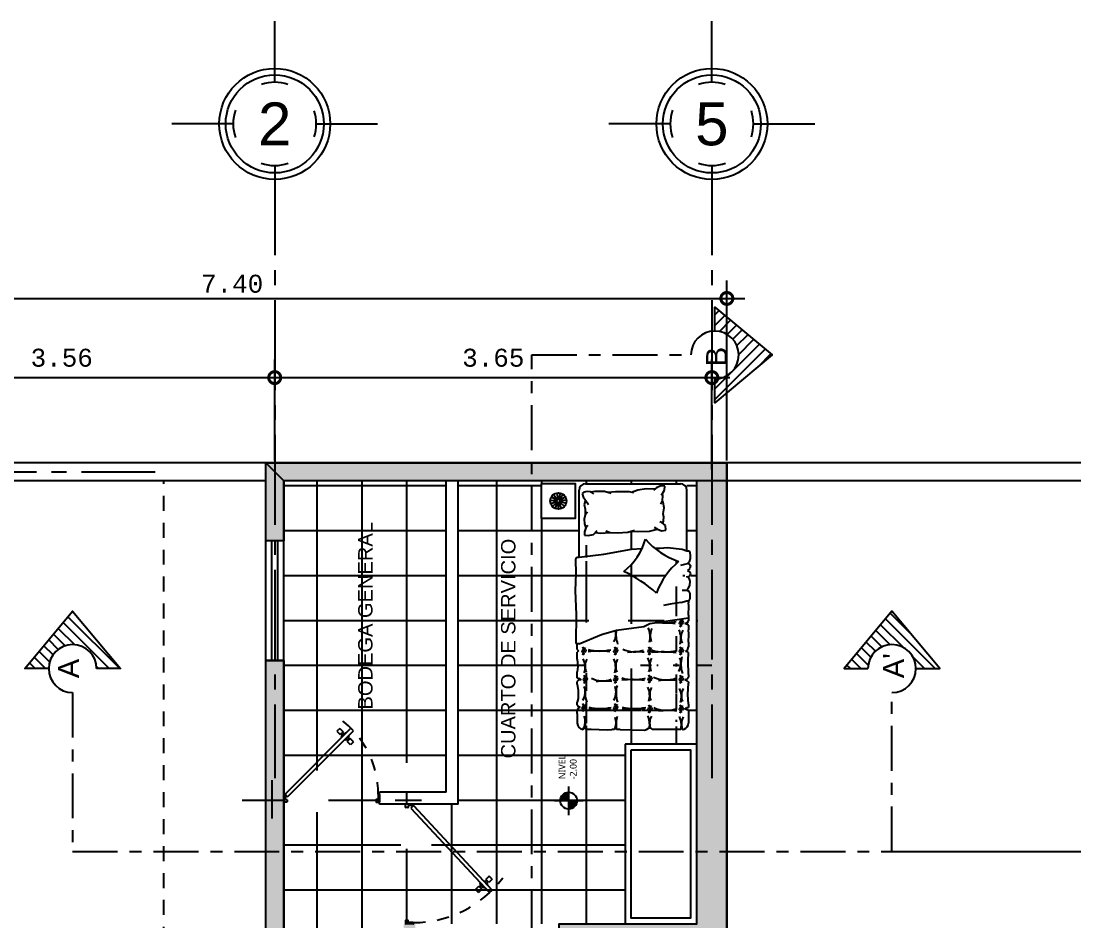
# Model space of a CAD drawing. Header units: inches. Extents: x -9 to 337, y -247 to 209.
# Drawn here: x 287.4 to 296.19, y 69.45 to 76.97 of the extents above; entities that cross this region are included whole.
import ezdxf
from ezdxf.enums import TextEntityAlignment as Align

# ---------------------------------------------------------------- set-up
doc = ezdxf.new("R2010")
doc.units = ezdxf.units.IN
doc.header["$MEASUREMENT"] = 0
doc.header["$PDMODE"] = 34
for name, pattern in [('CENTER2', [1.125, 0.75, -0.125, 0.125, -0.125]), ('HIDDEN', [0.375, 0.25, -0.125]), ('RAYITAS', [0.375, 0.25, -0.125])]:
    doc.linetypes.add(name, pattern=pattern)
for name, color, linetype in [('artefactos', 9, 'Continuous'), ('aux2', 194, 'Continuous'), ('hatch', 167, 'Continuous')]:
    doc.layers.add(name, color=color, linetype=linetype)
doc.styles.add('MONOTXT4', font='monotxt4.shx')
doc.styles.get("Standard").update_dxf_attribs({"font": 'arial.ttf'})
doc.dimstyles.new('E100', dxfattribs={"dimtxt": 0.15, "dimasz": 0.2, "dimexe": 0.15, "dimexo": 0.02, "dimgap": 0.09, "dimtad": 1, "dimzin": 0, "dimdsep": 46, "dimtxsty": 'MONOTXT4', "dimblk": 'DOTSMALL', "dimcen": 0.01, "dimdle": 0.15, "dimclrd": 1, "dimclre": 1, "dimclrt": 2, "dimadec": 0, "dimazin": 0, "dimtfac": 1, "dimtofl": 0, "dimtmove": 1, "dimatfit": 1, "dimldrblk": 'OPEN90', "dimfxl": 1, "dimtolj": 1, "dimtzin": 0, "dimarcsym": 0})
pattern_1 = [(135, (345.74564, 63.712536), (-0.044194174, -0.044194174), [])]

# ---------------------------------------------------------------- blocks, each defined once
blk = doc.blocks.new('velador')
at = {"layer": 'artefactos', "color": 1}
blk.add_lwpolyline([(-0.4, 0.4), (-0.4, 0), (0, 0), (0, 0.4), (-0.4, 0.4)], dxfattribs=at)
for radius in [0.0937, 0.0304]:
    blk.add_circle((-0.2, 0.2), radius, dxfattribs=at)
at = {"layer": 'aux2', "color": 1}
for p, q in [((-0.281, 0.247), (-0.226, 0.215)), ((-0.255, 0.276), (-0.218, 0.225)), ((-0.219, 0.292), (-0.206, 0.23)), ((-0.181, 0.292), (-0.194, 0.23)), ((-0.145, 0.276), (-0.182, 0.225)), ((-0.119, 0.247), (-0.174, 0.215)), ((-0.293, 0.21), (-0.23, 0.203)), ((-0.289, 0.171), (-0.229, 0.191)), ((-0.27, 0.137), (-0.223, 0.18)), ((-0.238, 0.114), (-0.212, 0.172)), ((-0.2, 0.106), (-0.2, 0.17)), ((-0.162, 0.114), (-0.188, 0.172)), ((-0.13, 0.137), (-0.177, 0.18)), ((-0.111, 0.171), (-0.171, 0.191)), ((-0.107, 0.21), (-0.17, 0.203))]:
    blk.add_line(p, q, dxfattribs=at)
blk.add_circle((-0.2, 0.2), 0.0202, dxfattribs=at)
blk = doc.blocks.new('cama1p')
at = {"layer": 'artefactos', "color": 1}
for p, q in [((708.1637, 610.2295), (709.0437, 610.2295)), ((708.1037, 609.5475), (708.1037, 610.1695)), ((708.1474, 610.1518), (708.1329, 610.1378)), ((708.1329, 610.1378), (708.1412, 610.1099)), ((708.1776, 610.158), (708.1474, 610.1518)), ((708.2107, 610.1535), (708.1776, 610.158)), ((708.2107, 610.1535), (708.2495, 610.1624)), ((708.2107, 610.1535), (708.2379, 610.1376)), ((708.2495, 610.1624), (708.3392, 610.1613)), ((708.3392, 610.1613), (708.4017, 610.141)), ((708.3702, 610.1512), (708.4423, 610.1566)), ((708.4423, 610.1566), (708.5691, 610.1577)), ((708.5691, 610.1577), (708.6091, 610.1471)), ((708.5891, 610.1524), (708.649, 610.1735)), ((708.649, 610.1735), (708.7249, 610.1847)), ((708.7249, 610.1847), (708.8084, 610.1827)), ((708.8248, 610.1951), (708.7935, 610.1714)), ((708.8654, 610.2107), (708.8248, 610.1951)), ((708.864, 610.1254), (708.8785, 610.1394)), ((708.8985, 610.2061), (708.8654, 610.2107)), ((708.8785, 610.1394), (708.8964, 610.1689)), ((708.8819, 610.1199), (708.8785, 610.1394)), ((708.8964, 610.1689), (708.8985, 610.2061)), ((709.1037, 609.6085), (709.1037, 610.1695)), ((708.1412, 610.1099), (708.1628, 610.0785)), ((708.1628, 610.0785), (708.1522, 610.0363)), ((708.1522, 610.0363), (708.1614, 609.9932)), ((708.1628, 610.0785), (708.1914, 610.0387)), ((708.8605, 610.04), (708.8761, 610.0715)), ((708.8761, 610.0715), (708.8819, 610.1199)), ((708.8837, 610.0545), (708.8761, 610.0715)), ((708.8931, 610.007), (708.8837, 610.0545)), ((708.1602, 609.9406), (708.1517, 609.9008)), ((708.1614, 609.9932), (708.1602, 609.9406)), ((708.1805, 609.9659), (708.1602, 609.9406)), ((708.8828, 609.9491), (708.8931, 610.007)), ((708.8897, 609.9194), (708.8828, 609.9491)), ((708.8834, 609.9466), (708.8834, 609.9523)), ((708.1517, 609.9008), (708.1543, 609.8573)), ((708.1543, 609.8573), (708.1653, 609.8208)), ((708.1859, 609.8417), (708.1653, 609.8208)), ((708.8708, 609.8702), (708.8528, 609.8778)), ((708.9053, 609.8417), (708.8708, 609.8702)), ((708.8829, 609.8601), (708.8897, 609.9194)), ((708.8834, 609.8598), (708.8834, 609.8643)), ((708.908, 609.7981), (708.9053, 609.8417)), ((708.1545, 609.783), (708.1541, 609.7524)), ((708.1541, 609.7524), (708.1893, 609.7501)), ((708.1653, 609.8208), (708.1545, 609.783)), ((708.1893, 609.7501), (708.2368, 609.7596)), ((708.2368, 609.7596), (708.2718, 609.7945)), ((708.2542, 609.777), (708.3018, 609.7701)), ((708.3018, 609.7701), (708.3909, 609.7777)), ((708.3507, 609.7927), (708.3909, 609.7777)), ((708.3909, 609.7777), (708.4612, 609.7732)), ((708.4612, 609.7732), (708.5569, 609.7812)), ((708.5569, 609.7812), (708.617, 609.8001)), ((708.5882, 609.7911), (708.6463, 609.7866)), ((708.6463, 609.7866), (708.7555, 609.7889)), ((708.7555, 609.7889), (708.8308, 609.8087)), ((708.8013, 609.8266), (708.8308, 609.8087)), ((708.8308, 609.8087), (708.869, 609.7914)), ((708.869, 609.7914), (708.908, 609.7981)), ((708.8555, 609.6323), (708.924, 609.6379)), ((708.924, 609.6379), (709.0609, 609.6232)), ((708.075, 609.5397), (708.0718, 609.525)), ((708.0868, 609.5475), (708.075, 609.5397)), ((708.0868, 609.5475), (708.1038, 609.5475)), ((708.1037, 609.5475), (708.3344, 609.5757)), ((708.3344, 609.5757), (708.5885, 609.6228)), ((708.5885, 609.6228), (708.6868, 609.6276)), ((708.8052, 609.631), (708.8555, 609.6323)), ((709.0609, 609.6232), (709.1037, 609.6085)), ((709.1037, 609.6085), (709.117, 609.6085)), ((709.117, 609.6085), (709.1239, 609.6062)), ((709.1239, 609.6062), (709.1317, 609.5984)), ((709.1354, 609.5348), (709.1258, 609.5052)), ((709.1317, 609.5984), (709.1339, 609.5594)), ((709.1339, 609.5594), (709.1354, 609.5348)), ((708.0718, 609.525), (708.0734, 609.3975)), ((709.1051, 609.4873), (709.0438, 609.4713)), ((709.1258, 609.5052), (709.1051, 609.4873)), ((709.1314, 609.4421), (709.1095, 609.4246)), ((709.1128, 609.494), (709.1256, 609.4873)), ((709.1256, 609.4873), (709.1358, 609.4727)), ((709.1358, 609.4727), (709.1314, 609.4421)), ((708.0734, 609.3975), (708.0685, 609.2389)), ((709.1241, 609.3691), (709.0978, 609.3633)), ((709.109, 609.3658), (709.1218, 609.3547)), ((709.1095, 609.4246), (709.1271, 609.4144)), ((709.1218, 609.3547), (709.13, 609.3249)), ((709.1358, 609.3939), (709.1241, 609.3691)), ((709.1271, 609.4144), (709.1358, 609.3939)), ((709.1118, 609.2588), (709.1036, 609.239)), ((709.1267, 609.2869), (709.1118, 609.2588)), ((709.13, 609.3249), (709.1267, 609.2869)), ((708.0685, 609.2389), (708.0767, 609.0133)), ((709.0462, 609.1295), (709.1037, 609.1445)), ((709.1036, 609.239), (709.0606, 609.2407)), ((709.1251, 609.2308), (709.1036, 609.239)), ((709.1037, 609.1445), (709.117, 609.1445)), ((709.117, 609.1445), (709.1245, 609.1459)), ((709.117, 609.1445), (709.117, 609.1259)), ((709.117, 609.1445), (709.117, 609.1259)), ((709.1245, 609.1459), (709.1292, 609.1522)), ((709.1331, 609.2108), (709.1251, 609.2308)), ((709.1292, 609.1522), (709.1336, 609.1653)), ((709.1336, 609.1653), (709.1331, 609.2108)), ((708.9487, 609.113), (708.8875, 609.0998)), ((709.0462, 609.1295), (708.9487, 609.113)), ((709.1218, 609.0979), (709.117, 609.1259)), ((709.117, 609.0102), (709.1218, 609.0979)), ((708.0767, 609.0133), (708.0734, 608.7615)), ((708.7596, 608.9323), (709.117, 608.9871)), ((709.1078, 608.9436), (709.117, 608.9593)), ((709.117, 609.0102), (709.117, 608.9593)), ((708.3127, 608.8301), (708.4501, 608.8724)), ((708.4501, 608.8724), (708.7039, 608.9041)), ((708.7039, 608.9041), (708.7596, 608.9323)), ((709.0832, 608.9331), (709.1078, 608.9436)), ((709.099, 608.9278), (709.0832, 608.9331)), ((709.117, 608.919), (709.099, 608.9278)), ((709.117, 608.919), (709.117, 608.8734)), ((709.12, 608.8331), (709.117, 608.8734)), ((708.0734, 608.7615), (708.0767, 608.7452)), ((708.1037, 608.7433), (708.3127, 608.8301)), ((709.117, 608.7594), (709.12, 608.8331)), ((709.117, 608.7594), (709.117, 608.7153)), ((708.0767, 608.7452), (708.0868, 608.7452)), ((708.0868, 608.6926), (708.0868, 608.7452)), ((708.1037, 608.7433), (708.0868, 608.7433)), ((708.0868, 608.6926), (708.0995, 608.6796)), ((708.0995, 608.6796), (708.0868, 608.668)), ((708.0868, 608.6014), (708.0868, 608.668)), ((709.0918, 608.6724), (709.1076, 608.6847)), ((709.1076, 608.6689), (709.0918, 608.6724)), ((709.1076, 608.6847), (709.117, 608.7153)), ((709.1199, 608.6636), (709.1076, 608.6689)), ((709.1164, 608.5882), (709.1199, 608.6636)), ((708.0868, 608.6014), (708.0925, 608.5341)), ((709.117, 608.4593), (709.1164, 608.5882)), ((708.0925, 608.5341), (708.0868, 608.4857)), ((708.0868, 608.4296), (708.0868, 608.4857)), ((708.0868, 608.4296), (708.103, 608.4236)), ((708.0995, 608.4078), (708.0868, 608.3963)), ((708.0868, 608.37), (708.0868, 608.3963)), ((708.0868, 608.37), (708.0943, 608.3131)), ((708.1223, 608.4113), (708.0995, 608.4078)), ((708.103, 608.4236), (708.1223, 608.4113)), ((709.083, 608.4129), (709.1041, 608.4181)), ((709.0988, 608.4041), (709.083, 608.4129)), ((709.117, 608.3927), (709.0988, 608.4041)), ((709.1041, 608.4181), (709.117, 608.4357)), ((709.1129, 608.2743), (709.117, 608.3804)), ((709.117, 608.4593), (709.117, 608.4357)), ((709.117, 608.3927), (709.117, 608.3804)), ((708.0943, 608.3131), (708.0943, 608.2377)), ((709.117, 608.184), (709.1129, 608.2743)), ((708.0943, 608.2377), (708.0868, 608.2034)), ((708.0868, 608.1788), (708.0868, 608.2034)), ((708.0868, 608.1788), (708.096, 608.1658)), ((709.117, 608.184), (709.117, 608.1542)), ((708.0868, 608.0982), (708.0855, 608.0501)), ((708.0925, 608.1448), (708.0868, 608.1262)), ((708.0868, 608.0982), (708.0868, 608.1262)), ((708.1136, 608.1536), (708.0925, 608.1448)), ((708.096, 608.1658), (708.1136, 608.1536)), ((709.0848, 608.1393), (709.1006, 608.1534)), ((709.0971, 608.1341), (709.0848, 608.1393)), ((709.117, 608.1262), (709.0971, 608.1341)), ((709.1006, 608.1534), (709.117, 608.1542)), ((709.117, 608.1262), (709.117, 608.0095)), ((708.0855, 608.0501), (708.0868, 608.0095)), ((708.1408, 607.9514), (708.1531, 607.9613)), ((708.1531, 607.9613), (708.1567, 607.9712)), ((708.1567, 607.9712), (708.1609, 607.9598)), ((708.1609, 607.9598), (708.1702, 607.9495)), ((708.2116, 607.9495), (708.1702, 607.9495)), ((708.2116, 607.9495), (708.217, 607.9533)), ((708.217, 607.9533), (708.3645, 607.9463)), ((708.3645, 607.9463), (708.4079, 607.9495)), ((708.4333, 607.9495), (708.4079, 607.9495)), ((708.4844, 607.9495), (708.4518, 607.9495)), ((708.4844, 607.9495), (708.7104, 607.9428)), ((708.7104, 607.9428), (708.7291, 607.9495)), ((708.7291, 607.9495), (708.755, 607.9638)), ((708.755, 607.9638), (708.764, 607.9664)), ((708.764, 607.9664), (708.7852, 607.9495)), ((708.9567, 607.9495), (708.7852, 607.9495)), ((709.0467, 607.9495), (708.9567, 607.9495))]:
    blk.add_line(p, q, dxfattribs=at)
for centre, radius, start, end in [((708.1637, 610.1695), 0.06, 90, 180), ((709.0437, 610.1695), 0.06, 0, 90), ((708.1714, 609.8656), 0.5677, 307.59373, 344.59337), ((709.2457, 610.1728), 0.6983, 220.99561, 251.76201), ((709.4798, 608.9752), 0.7004, 130.2682, 160.01509), ((708.0385, 608.3614), 1.1581, 47.44943, 65.55794), ((708.1468, 608.0095), 0.06, 180, 263.48359), ((709.057, 608.0095), 0.06, 289.89412, 0), ((709.0277, 607.9628), 0.0232, 324.88638, 5.01968), ((709.0707, 607.9655), 0.0142, 177.2032, 298.23177)]:
    blk.add_arc(centre, radius, start, end, dxfattribs=at)
at = {"layer": 'aux2', "color": 1}
for p, q in [((709.0302, 608.9491), (709.0404, 608.9465)), ((709.0524, 608.9502), (709.0404, 608.9776)), ((709.0404, 608.9465), (709.0529, 608.9509)), ((709.0618, 608.9442), (709.0524, 608.9502)), ((709.0529, 608.9509), (709.0658, 608.9714)), ((709.0275, 608.9313), (709.0373, 608.9354)), ((709.0373, 608.9354), (709.0467, 608.9309)), ((709.0467, 608.9309), (709.0382, 608.9002)), ((709.0574, 608.9349), (709.0467, 608.9309)), ((709.0467, 608.9309), (709.0507, 608.9064)), ((709.0712, 608.9278), (709.0574, 608.9349)), ((709.0743, 608.9478), (709.0618, 608.9442)), ((708.1256, 608.6699), (708.1354, 608.6739)), ((708.1282, 608.6877), (708.1385, 608.685)), ((708.1354, 608.6739), (708.1447, 608.6695)), ((708.1447, 608.6695), (708.1362, 608.6388)), ((708.1505, 608.6887), (708.1385, 608.7162)), ((708.1385, 608.685), (708.1509, 608.6895)), ((708.1554, 608.6735), (708.1447, 608.6695)), ((708.1447, 608.6695), (708.1487, 608.645)), ((708.1598, 608.6828), (708.1505, 608.6887)), ((708.1509, 608.6895), (708.1638, 608.7099)), ((708.1692, 608.6664), (708.1554, 608.6735)), ((708.1723, 608.6864), (708.1598, 608.6828)), ((708.4209, 608.6699), (708.4307, 608.6739)), ((708.4236, 608.6877), (708.4338, 608.685)), ((708.4307, 608.6739), (708.44, 608.6695)), ((708.44, 608.6695), (708.4316, 608.6388)), ((708.4458, 608.6887), (708.4338, 608.7162)), ((708.4338, 608.685), (708.4463, 608.6895)), ((708.4507, 608.6735), (708.44, 608.6695)), ((708.44, 608.6695), (708.4441, 608.645)), ((708.4552, 608.6828), (708.4458, 608.6887)), ((708.4463, 608.6895), (708.4592, 608.7099)), ((708.4645, 608.6664), (708.4507, 608.6735)), ((708.4676, 608.6864), (708.4552, 608.6828)), ((708.7371, 608.6699), (708.7469, 608.6739)), ((708.7397, 608.6877), (708.75, 608.685)), ((708.7469, 608.6739), (708.7562, 608.6695)), ((708.7562, 608.6695), (708.7478, 608.6388)), ((708.762, 608.6887), (708.75, 608.7162)), ((708.75, 608.685), (708.7624, 608.6895)), ((708.7669, 608.6735), (708.7562, 608.6695)), ((708.7562, 608.6695), (708.7602, 608.645)), ((708.7713, 608.6828), (708.762, 608.6887)), ((708.7624, 608.6895), (708.7754, 608.7099)), ((708.7807, 608.6664), (708.7669, 608.6735)), ((708.7838, 608.6864), (708.7713, 608.6828)), ((709.0275, 608.6699), (709.0373, 608.6739)), ((709.0302, 608.6877), (709.0404, 608.685)), ((709.0373, 608.6739), (709.0467, 608.6695)), ((709.0467, 608.6695), (709.0382, 608.6388)), ((709.0524, 608.6887), (709.0404, 608.7162)), ((709.0404, 608.685), (709.0529, 608.6895)), ((709.0574, 608.6735), (709.0467, 608.6695)), ((709.0467, 608.6695), (709.0507, 608.645)), ((709.0618, 608.6828), (709.0524, 608.6887)), ((709.0529, 608.6895), (709.0658, 608.7099)), ((709.0712, 608.6664), (709.0574, 608.6735)), ((708.137, 608.4079), (708.1468, 608.4119)), ((708.1397, 608.4257), (708.1499, 608.423)), ((708.1468, 608.4119), (708.1562, 608.4075)), ((708.1562, 608.4075), (708.1477, 608.3768)), ((708.1619, 608.4267), (708.1499, 608.4542)), ((708.1499, 608.423), (708.1624, 608.4275)), ((708.1669, 608.4115), (708.1562, 608.4075)), ((708.1562, 608.4075), (708.1602, 608.383)), ((708.1713, 608.4208), (708.1619, 608.4267)), ((708.1624, 608.4275), (708.1753, 608.4479)), ((708.1807, 608.4044), (708.1669, 608.4115)), ((708.1838, 608.4244), (708.1713, 608.4208)), ((708.4209, 608.4079), (708.4307, 608.4119)), ((708.4236, 608.4257), (708.4338, 608.423)), ((708.4307, 608.4119), (708.44, 608.4075)), ((708.44, 608.4075), (708.4316, 608.3768)), ((708.4458, 608.4267), (708.4338, 608.4542)), ((708.4338, 608.423), (708.4463, 608.4275)), ((708.4507, 608.4115), (708.44, 608.4075)), ((708.44, 608.4075), (708.4441, 608.383)), ((708.4552, 608.4208), (708.4458, 608.4267)), ((708.4463, 608.4275), (708.4592, 608.4479)), ((708.4645, 608.4044), (708.4507, 608.4115)), ((708.4676, 608.4244), (708.4552, 608.4208)), ((708.7371, 608.4092), (708.7469, 608.4132)), ((708.7397, 608.427), (708.75, 608.4243)), ((708.7469, 608.4132), (708.7562, 608.4088)), ((708.7562, 608.4088), (708.7478, 608.3781)), ((708.762, 608.428), (708.75, 608.4555)), ((708.75, 608.4243), (708.7624, 608.4288)), ((708.7669, 608.4128), (708.7562, 608.4088)), ((708.7562, 608.4088), (708.7602, 608.3843)), ((708.7713, 608.4221), (708.762, 608.428)), ((708.7624, 608.4288), (708.7754, 608.4492)), ((708.7807, 608.4057), (708.7669, 608.4128)), ((708.7838, 608.4257), (708.7713, 608.4221)), ((709.0275, 608.4079), (709.0373, 608.4119)), ((709.0302, 608.4257), (709.0404, 608.423)), ((709.0373, 608.4119), (709.0467, 608.4075)), ((709.0467, 608.4075), (709.0382, 608.3768)), ((709.0524, 608.4267), (709.0404, 608.4542)), ((709.0404, 608.423), (709.0529, 608.4275)), ((709.0574, 608.4115), (709.0467, 608.4075)), ((709.0467, 608.4075), (709.0507, 608.383)), ((709.0618, 608.4208), (709.0524, 608.4267)), ((709.0529, 608.4275), (709.0658, 608.4479)), ((709.0712, 608.4044), (709.0574, 608.4115)), ((709.0743, 608.4244), (709.0618, 608.4208)), ((708.1514, 608.1627), (708.1394, 608.1902)), ((708.1519, 608.1635), (708.1648, 608.1839)), ((708.4458, 608.1627), (708.4338, 608.1902)), ((708.4463, 608.1635), (708.4592, 608.1839)), ((708.762, 608.1506), (708.75, 608.178)), ((708.7624, 608.1513), (708.7754, 608.1718)), ((709.0524, 608.1516), (709.0404, 608.179)), ((709.0529, 608.1523), (709.0658, 608.1728)), ((708.1265, 608.1439), (708.1363, 608.1479)), ((708.1292, 608.1617), (708.1394, 608.159)), ((708.1363, 608.1479), (708.1456, 608.1435)), ((708.1456, 608.1435), (708.1372, 608.1128)), ((708.1394, 608.159), (708.1519, 608.1635)), ((708.1563, 608.1475), (708.1456, 608.1435)), ((708.1456, 608.1435), (708.1497, 608.119)), ((708.1608, 608.1568), (708.1514, 608.1627)), ((708.1701, 608.1404), (708.1563, 608.1475)), ((708.1732, 608.1604), (708.1608, 608.1568)), ((708.4209, 608.1439), (708.4307, 608.1479)), ((708.4236, 608.1617), (708.4338, 608.159)), ((708.4307, 608.1479), (708.44, 608.1435)), ((708.44, 608.1435), (708.4316, 608.1128)), ((708.4338, 608.159), (708.4463, 608.1635)), ((708.4507, 608.1475), (708.44, 608.1435)), ((708.44, 608.1435), (708.4441, 608.119)), ((708.4552, 608.1568), (708.4458, 608.1627)), ((708.4645, 608.1404), (708.4507, 608.1475)), ((708.4676, 608.1604), (708.4552, 608.1568)), ((708.7371, 608.1317), (708.7469, 608.1357)), ((708.7397, 608.1495), (708.75, 608.1469)), ((708.7469, 608.1357), (708.7562, 608.1313)), ((708.7562, 608.1313), (708.7478, 608.1006)), ((708.75, 608.1469), (708.7624, 608.1513)), ((708.7669, 608.1353), (708.7562, 608.1313)), ((708.7562, 608.1313), (708.7602, 608.1068)), ((708.7713, 608.1446), (708.762, 608.1506)), ((708.7807, 608.1282), (708.7669, 608.1353)), ((708.7838, 608.1482), (708.7713, 608.1446)), ((709.0275, 608.1328), (709.0373, 608.1368)), ((709.0302, 608.1506), (709.0404, 608.1479)), ((709.0373, 608.1368), (709.0467, 608.1323)), ((709.0467, 608.1323), (709.0382, 608.1016)), ((709.0404, 608.1479), (709.0529, 608.1523)), ((709.0574, 608.1363), (709.0467, 608.1323)), ((709.0467, 608.1323), (709.0507, 608.1079)), ((709.0618, 608.1457), (709.0524, 608.1516)), ((709.0712, 608.1292), (709.0574, 608.1363)), ((709.0743, 608.1492), (709.0618, 608.1457))]:
    blk.add_line(p, q, dxfattribs=at)
for centre, radius, start, end in [((708.8959, 609.4025), 0.4627, 262.44271, 283.42168), ((708.2944, 608.8377), 0.1516, 330.00614, 12.31936), ((708.6979, 608.8281), 0.2522, 169.91882, 199.72929), ((708.5869, 608.8114), 0.1768, 342.64426, 26.16029), ((708.9098, 608.8204), 0.1463, 152.75109, 201.51943), ((708.7939, 606.6398), 2.3003, 84.97707, 89.59192), ((708.8719, 608.7953), 0.1768, 342.64426, 26.16029), ((709.1948, 608.8043), 0.1463, 152.75109, 201.51943), ((708.2971, 609.0758), 0.3982, 254.07249, 284.474), ((708.2794, 607.9974), 0.6805, 80.7582, 97.73075), ((708.6169, 608.9136), 0.2425, 243.66426, 290.33734), ((708.6393, 607.9865), 0.683, 84.29162, 97.20788), ((708.9017, 609.1623), 0.4931, 255.6969, 282.99926), ((708.8824, 607.8177), 0.8517, 81.74066, 96.90939), ((707.9829, 608.5271), 0.1768, 342.64426, 26.16029), ((708.3058, 608.536), 0.1463, 152.75109, 201.51943), ((708.2662, 608.5271), 0.1768, 342.64426, 26.16029), ((708.5891, 608.536), 0.1463, 152.75109, 201.51943), ((708.5829, 608.5371), 0.1768, 342.64426, 26.16029), ((708.9058, 608.5461), 0.1463, 152.75109, 201.51943), ((708.8961, 608.5643), 0.1516, 330.00614, 18.99185), ((709.2996, 608.5547), 0.2522, 163.98533, 199.72929), ((708.3207, 608.6204), 0.2194, 242.29049, 291.3895), ((708.3431, 607.8002), 0.5991, 83.90456, 97.69688), ((708.6148, 608.8482), 0.4357, 254.77771, 283.83382), ((708.5964, 607.6648), 0.748, 81.18598, 97.37313), ((708.9108, 608.6877), 0.2781, 245.43386, 288.98012), ((708.9331, 607.5936), 0.8145, 84.77317, 96.59955), ((708.0084, 608.2984), 0.1516, 330.00614, 18.99185), ((708.4119, 608.2888), 0.2522, 163.98533, 199.72929), ((708.295, 608.2984), 0.1516, 330.00614, 18.99185), ((708.6985, 608.2888), 0.2522, 163.98533, 199.72929), ((708.5816, 608.2646), 0.1768, 342.64426, 26.16029), ((708.9045, 608.2736), 0.1463, 152.75109, 201.51943), ((708.876, 608.2537), 0.1768, 342.64426, 26.16029), ((709.1989, 608.2627), 0.1463, 152.75109, 201.51943), ((708.0084, 608.0252), 0.1516, 330.00614, 18.99185), ((708.4119, 608.0155), 0.2522, 163.98533, 194.58059), ((708.303, 608.5408), 0.3982, 254.07249, 284.474), ((708.2852, 607.4623), 0.6805, 80.7582, 97.73075), ((708.6985, 608.0019), 0.2522, 163.98533, 191.99553), ((708.6176, 608.5783), 0.4357, 254.77771, 283.83382), ((708.5992, 607.3948), 0.748, 81.18598, 97.37313), ((708.5816, 607.9981), 0.1768, 348.82047, 26.16029), ((708.9045, 608.0071), 0.1463, 152.75109, 196.13134), ((708.9134, 608.4058), 0.2781, 245.43386, 288.98012), ((708.9356, 607.3116), 0.8145, 84.77317, 96.59955), ((708.295, 608.0115), 0.1516, 335.84042, 18.99185), ((708.876, 607.991), 0.1768, 351.4985, 26.16029), ((709.1989, 608), 0.1463, 152.75109, 193.33361)]:
    blk.add_arc(centre, radius, start, end, dxfattribs=at)
at = {"layer": 'hatch', "color": 1}
blk.add_line((709.0743, 608.6864), (709.0618, 608.6828), dxfattribs=at)
at = {"layer": 'artefactos', "color": 1, "xscale": 0.7999999999999545, "yscale": 0.7999999999999545, "zscale": 0.7999999999999545}
blk.add_blockref('velador', (708.0716, 609.9095), dxfattribs=at)
blk = doc.blocks.new('*U31')
at = {"layer": 'artefactos'}
for p, q in [((0.0113, 0.0338), (0.561, 0.5835)), ((0.0325, 0.0125), (0.5822, 0.5623)), ((0.4687, 0.5831), (0.4446, 0.559)), ((0.4446, 0.559), (0.4726, 0.531)), ((0.4687, 0.5831), (0.4967, 0.5551)), ((0.4967, 0.5551), (0.4726, 0.531)), ((0.5189, 0.5471), (0.4807, 0.5089)), ((0.5189, 0.5471), (0.5218, 0.5442)), ((0.5822, 0.5623), (0.561, 0.5835)), ((0.4807, 0.5089), (0.4835, 0.506)), ((0.5076, 0.4819), (0.5047, 0.4848)), ((0.5458, 0.5202), (0.5076, 0.4819)), ((0.5539, 0.498), (0.5298, 0.4739)), ((0.5578, 0.4459), (0.5298, 0.4739)), ((0.5458, 0.5202), (0.543, 0.523)), ((0.5819, 0.47), (0.5539, 0.498)), ((0.5819, 0.47), (0.5578, 0.4459)), ((0, 0.0308), (0, -0.0308)), ((0.0083, 0.0338), (0.003, 0.0338)), ((0.0113, 0.0338), (0.0325, 0.0125)), ((0.0113, 0.0308), (0.0113, -0.0112)), ((0.7887, 0.0308), (0.7887, -0.0112)), ((0.7917, 0.0338), (0.797, 0.0338)), ((0.8, 0.0308), (0.8, -0.0308)), ((0.0252, -0.0338), (0.003, -0.0338)), ((0.0113, -0.0112), (0.0252, -0.0112)), ((0.0282, -0.0142), (0.0282, -0.0308)), ((0.7718, -0.0142), (0.7718, -0.0308)), ((0.7887, -0.0112), (0.7748, -0.0112)), ((0.7748, -0.0338), (0.797, -0.0338))]:
    blk.add_line(p, q, dxfattribs=at)
at = {"layer": 'artefactos', "linetype": 'RAYITAS', "ltscale": 0.15}
blk.add_arc((0.0113, 0.0338), 0.778, 0, 53.96048, dxfattribs=at)
at = {"layer": 'artefactos'}
for centre, radius, start, end in [((0.4684, 0.523), 0.0188, 310.96801, 53.15744), ((0.5047, 0.5594), 0.0188, 216.84256, 319.03199), ((0.5218, 0.4696), 0.0188, 36.84256, 139.03199), ((0.5581, 0.506), 0.0188, 130.96801, 233.15744), ((0.003, 0.0308), 0.003, 90, 180), ((0.0083, 0.0308), 0.003, 0, 90), ((0.7917, 0.0308), 0.003, 90, 180), ((0.797, 0.0308), 0.003, 0, 90), ((0.003, -0.0308), 0.003, 180, 270), ((0.0252, -0.0142), 0.003, 0, 90), ((0.0252, -0.0308), 0.003, 270, 0), ((0.7748, -0.0142), 0.003, 90, 180), ((0.7748, -0.0308), 0.003, 180, 270), ((0.797, -0.0308), 0.003, 270, 0)]:
    blk.add_arc(centre, radius, start, end, dxfattribs=at)
blk = doc.blocks.new('EJE NORTE NUEVO')
at = {"color": 8}
for p, q in [((0, 3.2523), (0, 3.7639)), ((-0.3472, 2.9051), (-0.8588, 2.9051)), ((0.3472, 2.9051), (0.8588, 2.9051))]:
    blk.add_line(p, q, dxfattribs=at)
at = {"color": 2, "linetype": 'CENTER2'}
blk.add_line((0, 2.5579), (0, -2.5579), dxfattribs=at)
at = {"color": 8}
blk.add_circle((0, 2.9051), 0.4631, dxfattribs=at)
at = {"color": 4}
blk.add_circle((0, 2.9051), 0.4093, dxfattribs=at)
at = {"color": 8}
for start, end in [(71.41612, 108.58388), (160.69933, 199.27842), (341.76936, 18.25289), (251.05257, 288.94743)]:
    blk.add_arc((0, 2.9051), 0.3472, start, end, dxfattribs=at)
at = {"color": 4}
blk.add_attdef('A', text='', height=0.3581, dxfattribs=at).set_placement((0, 2.9051), align=Align.MIDDLE_CENTER)
blk = doc.blocks.new('_DotSmall')
at = {"color": 0, "linetype": 'ByBlock', "const_width": 0.5}
blk.add_lwpolyline([(-0.0625, 0, 1), (0.0625, 0, 1)], format="xyb", close=True, dxfattribs=at)
blk = doc.blocks.new('*D524')
at = {"color": 1, "lineweight": -2, "transparency": 16777216}
for p, q in [((285.9618, 73.2982), (285.9618, 74.14)), ((289.5173, 73.2982), (289.5173, 74.14)), ((285.8118, 73.99), (289.6673, 73.99))]:
    blk.add_line(p, q, dxfattribs=at)
at = {"layer": 'DEFPOINTS', "color": 0, "transparency": 16777216}
for p in [(289.5173, 73.99), (285.9618, 73.2782), (289.5173, 73.2782)]:
    blk.add_point(p, dxfattribs=at)
at = {"color": 1, "lineweight": -2, "transparency": 16777216, "xscale": 0.2, "yscale": 0.2, "zscale": 0.2, "rotation": 180}
blk.add_blockref('_DotSmall', (285.9618, 73.99), dxfattribs=at)
at = {"color": 1, "lineweight": -2, "transparency": 16777216, "xscale": 0.2, "yscale": 0.2, "zscale": 0.2}
blk.add_blockref('_DotSmall', (289.5173, 73.99), dxfattribs=at)
at = {"color": 2, "transparency": 16777216, "insert": (287.7395, 74.155), "char_height": 0.15, "attachment_point": 5, "style": 'MONOTXT4'}
blk.add_mtext('\\A1;3.56', dxfattribs=at)
blk = doc.blocks.new('_Open90')
at = {"color": 0, "linetype": 'ByBlock', "lineweight": -2}
for p, q in [((-0.5, 0.5), (0, 0)), ((0, 0), (-1, 0)), ((0, 0), (-0.5, -0.5))]:
    blk.add_line(p, q, dxfattribs=at)
blk = doc.blocks.new('*D525')
at = {"color": 1, "lineweight": -2, "transparency": 16777216}
for p, q in [((289.5173, 73.2982), (289.5173, 74.14)), ((293.1662, 73.2232), (293.1662, 74.14)), ((289.3673, 73.99), (293.3162, 73.99))]:
    blk.add_line(p, q, dxfattribs=at)
at = {"layer": 'DEFPOINTS', "color": 0, "transparency": 16777216}
for p in [(293.1662, 73.99), (289.5173, 73.2782), (293.1662, 73.2032)]:
    blk.add_point(p, dxfattribs=at)
at = {"color": 1, "lineweight": -2, "transparency": 16777216, "xscale": 0.2, "yscale": 0.2, "zscale": 0.2, "rotation": 180}
blk.add_blockref('_DotSmall', (289.5173, 73.99), dxfattribs=at)
at = {"color": 1, "lineweight": -2, "transparency": 16777216, "xscale": 0.2, "yscale": 0.2, "zscale": 0.2}
blk.add_blockref('_DotSmall', (293.1662, 73.99), dxfattribs=at)
at = {"color": 2, "transparency": 16777216, "insert": (291.3417, 74.155), "char_height": 0.15, "attachment_point": 5, "style": 'MONOTXT4'}
blk.add_mtext('\\A1;3.65', dxfattribs=at)
blk = doc.blocks.new('*D526')
at = {"color": 1, "lineweight": -2, "transparency": 16777216}
for p, q in [((285.8868, 73.2982), (285.8868, 74.8008)), ((293.2912, 73.2982), (293.2912, 74.8008)), ((285.7368, 74.6508), (293.4412, 74.6508))]:
    blk.add_line(p, q, dxfattribs=at)
at = {"layer": 'DEFPOINTS', "color": 0, "transparency": 16777216}
for p in [(293.2912, 74.6508), (285.8868, 73.2782), (293.2912, 73.2782)]:
    blk.add_point(p, dxfattribs=at)
at = {"color": 1, "lineweight": -2, "transparency": 16777216, "xscale": 0.2, "yscale": 0.2, "zscale": 0.2, "rotation": 180}
blk.add_blockref('_DotSmall', (285.8868, 74.6508), dxfattribs=at)
at = {"color": 1, "lineweight": -2, "transparency": 16777216, "xscale": 0.2, "yscale": 0.2, "zscale": 0.2}
blk.add_blockref('_DotSmall', (293.2912, 74.6508), dxfattribs=at)
at = {"color": 2, "transparency": 16777216, "insert": (289.1617, 74.7727), "char_height": 0.15, "attachment_point": 5, "style": 'MONOTXT4'}
blk.add_mtext('\\A1;7.40', dxfattribs=at)
blk = doc.blocks.new('*U32')
at = {"layer": 'artefactos', "color": 8}
for p, q in [((0.0113, 0.0338), (0.7171, 0.6895)), ((0.0325, 0.0125), (0.7383, 0.6683)), ((0.6248, 0.6892), (0.6007, 0.6651)), ((0.6007, 0.6651), (0.6287, 0.6371)), ((0.6248, 0.6892), (0.6528, 0.6612)), ((0.6528, 0.6612), (0.6287, 0.6371)), ((0.675, 0.6532), (0.6367, 0.6149)), ((0.7019, 0.6262), (0.6637, 0.588)), ((0.675, 0.6532), (0.6778, 0.6503)), ((0.7019, 0.6262), (0.699, 0.6291)), ((0.7383, 0.6683), (0.7171, 0.6895)), ((0.6367, 0.6149), (0.6396, 0.6121)), ((0.6637, 0.588), (0.6608, 0.5908)), ((0.7099, 0.604), (0.6858, 0.5799)), ((0.7138, 0.552), (0.6858, 0.5799)), ((0.7379, 0.5761), (0.7099, 0.604)), ((0.7379, 0.5761), (0.7138, 0.552)), ((0, 0.0308), (0, -0.0308)), ((0.0083, 0.0338), (0.003, 0.0338)), ((0.0113, 0.0338), (0.0325, 0.0125)), ((0.0113, 0.0308), (0.0113, -0.0112)), ((0.9887, 0.0308), (0.9887, -0.0112)), ((0.9917, 0.0338), (0.997, 0.0338)), ((1, 0.0308), (1, -0.0308)), ((0.0252, -0.0338), (0.003, -0.0338)), ((0.0113, -0.0112), (0.0252, -0.0112)), ((0.0282, -0.0142), (0.0282, -0.0308)), ((0.9718, -0.0142), (0.9718, -0.0308)), ((0.9887, -0.0112), (0.9748, -0.0112)), ((0.9748, -0.0338), (0.997, -0.0338))]:
    blk.add_line(p, q, dxfattribs=at)
at = {"layer": 'artefactos', "color": 8, "linetype": 'RAYITAS', "ltscale": 0.15}
blk.add_arc((0.0613, 0.0338), 0.9279, 0, 53.32906, dxfattribs=at)
at = {"layer": 'artefactos', "color": 8}
for centre, radius, start, end in [((0.6244, 0.6291), 0.0188, 310.96801, 53.15744), ((0.6608, 0.6655), 0.0188, 216.84256, 319.03199), ((0.7142, 0.6121), 0.0188, 130.96801, 233.15744), ((0.6778, 0.5757), 0.0188, 36.84256, 139.03199), ((0.003, 0.0308), 0.003, 90, 180), ((0.0083, 0.0308), 0.003, 0, 90), ((0.9917, 0.0308), 0.003, 90, 180), ((0.997, 0.0308), 0.003, 0, 90), ((0.003, -0.0308), 0.003, 180, 270), ((0.0252, -0.0142), 0.003, 0, 90), ((0.0252, -0.0308), 0.003, 270, 0), ((0.9748, -0.0142), 0.003, 90, 180), ((0.9748, -0.0308), 0.003, 180, 270), ((0.997, -0.0308), 0.003, 270, 0)]:
    blk.add_arc(centre, radius, start, end, dxfattribs=at)
blk = doc.blocks.new('Sbpln060')
for p, q in [((0, -0.362), (0, 0.362)), ((-0.362, 0), (0.362, 0))]:
    blk.add_line(p, q)
at = {"const_width": 0.212}
for points in [[(0, -0.106, -0.414214), (-0.106, 0, -1)], [(0.106, 0, 0.414214), (0, 0.106, 1)]]:
    blk.add_lwpolyline(points, format="xyb", dxfattribs=at)
blk.add_circle((0, 0), 0.212)

msp = doc.modelspace()

# ---------------------------------------------------------------- hatches: boundary and pattern name
at = {"transparency": 33554610}
h = msp.add_hatch(dxfattribs=at)
h.set_pattern_fill('ANSI31', color=8, scale=0.5, angle=180)
h.set_pattern_definition([(225, (295.84861, 125.25537), (0.044194174, -0.044194174), [])])
h.paths.add_polyline_path([(293.1908, 74.579), (293.1908, 74.379, -1), (293.1908, 73.979), (293.1908, 73.779), (293.6699, 74.179)])
h = msp.add_hatch(color=4)
h.dxf.hatch_style = 1
h.paths.add_polyline_path([(290.5923, 69.2782), (290.5923, 69.4282), (290.6923, 69.4282), (290.6923, 69.2782)], flags=17)
h.paths.add_polyline_path([(289.4423, 69.2782), (289.4423, 71.6282), (289.5923, 71.6282), (289.5923, 69.2782)], flags=17)
h.paths.add_polyline_path([(289.4423, 72.6282), (289.4423, 73.2782), (293.2912, 73.2782), (293.2912, 69.2782), (291.8923, 69.2782), (291.8923, 69.4282), (293.0412, 69.4282), (293.0412, 73.1282), (289.5923, 73.1282), (289.5923, 72.6282)])
at = {"transparency": 33554585}
h = msp.add_hatch(dxfattribs=at)
h.set_pattern_fill('ANSI37', color=8, scale=3, angle=135)
h.set_pattern_definition([(180, (345.74564, 63.71254), (-8e-17, -0.375), []), (270, (345.74564, 63.71254), (0.375, -8e-17), [])])
h.paths.add_polyline_path([(291.049, 70.4282), (290.3923, 70.4282), (290.3923, 70.5282), (290.949, 70.5282), (290.949, 73.1282), (289.5923, 73.1282), (289.5923, 72.6282), (289.5923, 71.6282), (289.5923, 69.2782), (290.5923, 69.2782), (290.5923, 69.4282), (290.6923, 69.4282), (291.8923, 69.4282), (292.4412, 69.4282), (292.4412, 70.9282), (293.0412, 70.9282), (293.0412, 73.1282), (291.049, 73.1282)])
h.paths.add_polyline_path([(291.2303, 69.7645, 1.670599), (291.2864, 69.7925, 1.074359), (291.2954, 69.7532, 1.670599), (291.2393, 69.7252, 1.074359)], flags=16)
h.paths.add_polyline_path([(292.8921, 71.8828, 0.226052), (292.9174, 71.7725, 0.685235), (292.5804, 71.7447, 0.106205), (292.7612, 71.6994, -0.081668), (292.8341, 71.9372, 0.011764), (292.7369, 71.9422, -1.273169), (292.9559, 71.4315, 0.313968), (292.9211, 71.285, 0.906925), (292.5807, 71.1748, -0.179565), (292.7561, 71.6537, 0.54126)])
h.paths.add_polyline_path([(292.9155, 71.0665, 0.151952), (292.8958, 71.159, 0.185697)], flags=0)
h.paths.add_polyline_path([(290.673, 70.4282, 10.761622), (290.6085, 70.4252, 4.222159), (290.6115, 70.4, 11.248785), (290.676, 70.4199, 1.467739)], flags=16)
h.paths.add_polyline_path([(290.0999, 70.9601, 1.670599), (290.0719, 71.0162, 1.074359), (290.1112, 71.0252, 1.670599), (290.1391, 70.9691, 1.074359)], flags=16)
h.paths.add_polyline_path([(289.6204, 70.4474, 11.248785), (289.6005, 70.5119, 1.467739), (289.5923, 70.5089, 10.761622), (289.5953, 70.4444, 4.222159)])
h.paths.add_polyline_path([(292.7763, 71.4685, 0.349474), (292.9051, 71.5793, 0.115886), (292.6467, 71.6902), (292.6717, 71.5374), (292.7361, 71.5206), (292.7314, 71.5314, -0.111267), (292.5697, 71.4716, -1.4237), (292.8683, 71.131, 0.778475), (292.9456, 71.0603, 0.12643), (292.646, 71.2104), (292.6465, 71.207, 0.657033), (292.912, 71.3287, 0.109865), (292.6472, 71.4524), (292.6481, 71.4473, -0.044405)], flags=16)
h.paths.add_polyline_path([(292.3591, 71.4099, 0.131132), (292.168, 71.244, 0.67515)], flags=0)
h.paths.add_polyline_path([(292.3552, 71.0528), (292.4503, 71.05), (292.3551, 71.1619, -0.208669)], flags=16)
h.paths.add_polyline_path([(292.1157, 71.0538, 0.212916), (292.1012, 71.164, 0.124303)], flags=16)
h.paths.add_polyline_path([(292.4062, 71.6768, 0.057756), (292.268, 71.7048), (292.3741, 71.5266, -0.3217)], flags=0)
h.paths.add_polyline_path([(292.1108, 71.5535), (292.0671, 71.6781, -1.478975), (292.5377, 71.6732, 0.224186), (292.6606, 71.4983), (292.6624, 71.5012), (292.6624, 71.573, 0.621614), (292.3796, 71.2802, 0.270568), (292.3712, 71.0514, 0.212705), (292.1978, 71.4546, -0.268281)], flags=16)
h.paths.add_polyline_path([(292.5827, 72.5617), (292.4943, 72.5574), (292.0343, 72.4723), (292.034, 72.4639, -0.098617), (292.4305, 72.3711, 0.121107)], flags=16)
h.paths.add_polyline_path([(292.3164, 72.6968), (292.1826, 72.6854), (292.1726, 72.6755), (292.3797, 72.6928)], flags=16)
h.paths.add_polyline_path([(292.3628, 71.88, 0.129377), (292.3791, 71.7656, 0.22218)], flags=0)
h.paths.add_polyline_path([(292.0336, 72.0089), (292.0306, 71.7778), (292.0419, 71.7813)], flags=16)
h.paths.add_polyline_path([(292.9816, 72.2893), (292.9742, 72.3161), (292.9627, 72.3261), (292.9343, 72.3198), (292.9526, 72.2122), (292.9578, 72.212), (292.9794, 72.2638)], flags=16)
h.paths.add_polyline_path([(292.5619, 72.7052), (292.4767, 72.7034), (292.058, 72.5714), (292.058, 72.4897), (292.0429, 72.4897), (292.058, 72.5422), (292.058, 72.8154), (291.741, 72.8154), (291.741, 73.1034), (292.029, 73.1034), (292.958, 73.1034), (292.958, 72.5446), (293.0414, 72.5446), (293.0299, 72.5458, 0.153135), (292.7515, 72.2913), (292.9066, 72.2317), (292.958, 72.3902), (292.958, 72.4352), (292.891, 72.4177), (292.9662, 72.2317), (292.9971, 72.29), (292.9891, 72.4315, -0.210793)])
h.paths.add_polyline_path([(292.6356, 71.8973, 0.226052), (292.661, 71.787, 0.183963)], flags=16)
h.paths.add_polyline_path([(292.1217, 71.2802, 0.256422), (292.1012, 71.4099, 0.147757)], flags=16)
h.paths.add_polyline_path([(292.9066, 71.9347), (292.9088, 71.921), (292.9145, 71.9377)], flags=16)
h.paths.add_polyline_path([(290.4013, 71.1765), (290.4013, 72.8016), (290.154, 72.8016), (290.154, 71.1765)], flags=24)
h.paths.add_polyline_path([(291.5942, 70.7714), (291.5942, 72.6664), (291.3469, 72.6664), (291.3469, 70.7714)], flags=24)
at = {"transparency": 33554610}
h = msp.add_hatch(dxfattribs=at)
h.set_pattern_fill('ANSI31', color=8, scale=0.5, angle=90)
h.set_pattern_definition(pattern_1)
h.paths.add_polyline_path([(287.4306, 71.5602), (287.6306, 71.5602, -1), (288.0306, 71.5602), (288.2306, 71.5602), (287.8306, 72.0393)])
h = msp.add_hatch(dxfattribs=at)
h.set_pattern_fill('ANSI31', color=8, scale=0.5, angle=90)
h.set_pattern_definition(pattern_1)
h.paths.add_polyline_path([(295.0693, 71.5602), (294.8693, 71.5602, 1), (294.4693, 71.5602), (294.2693, 71.5602), (294.6693, 72.0393)])

# ---------------------------------------------------------------- linework, layer by layer
at = {"color": 2}
for p, q in [((289.4423, 73.2782), (285.8868, 73.2782)), ((289.4423, 73.1282), (286.0368, 73.1282)), ((289.4923, 71.6282), (289.4923, 72.6282)), ((289.5423, 71.6282), (289.5423, 72.6282))]:
    msp.add_line(p, q, dxfattribs=at)
at = {"color": 4}
for p, q in [((293.2912, 73.2782), (289.4423, 73.2782)), ((289.4423, 72.6282), (289.4423, 73.2782)), ((293.2912, 69.2782), (293.2912, 73.2782)), ((293.0412, 73.1282), (289.5923, 73.1282)), ((289.5923, 72.6282), (289.5923, 73.1282)), ((293.0412, 69.4282), (293.0412, 73.1282)), ((289.5923, 72.6282), (289.4423, 72.6282)), ((289.4423, 69.2782), (289.4423, 71.6282)), ((289.5923, 71.6282), (289.4423, 71.6282)), ((289.5923, 69.2782), (289.5923, 71.6282))]:
    msp.add_line(p, q, dxfattribs=at)
for p, q in [((289.4423, 73.2782), (289.5923, 73.1282)), ((294.6693, 70.0324), (304.8505, 70.0324))]:
    msp.add_line(p, q)
at = {"color": 8}
for p, q in [((300.8868, 73.2782), (293.0419, 73.2782)), ((300.8868, 73.1282), (293.0419, 73.1282))]:
    msp.add_line(p, q, dxfattribs=at)
at = {"color": 8, "linetype": 'HIDDEN', "ltscale": 0.5}
msp.add_line((288.5923, 69.2782), (288.5923, 73.1282), dxfattribs=at)
at = {"color": 3}
for p, q in [((290.949, 70.5282), (290.949, 73.1282)), ((291.049, 70.4282), (291.049, 73.1282)), ((290.949, 70.5282), (290.3923, 70.5282)), ((290.3923, 70.4282), (290.3923, 70.5282)), ((291.049, 70.4282), (290.3923, 70.4282))]:
    msp.add_line(p, q, dxfattribs=at)
at = {"color": 1}
for p, q in [((289.4423, 71.6282), (289.4423, 72.6282)), ((289.5923, 71.6282), (289.5923, 72.6282))]:
    msp.add_line(p, q, dxfattribs=at)
at = {"color": 6}
for points in [[(293.1908, 74.379), (293.1908, 74.579), (293.6699, 74.179), (293.1908, 73.779), (293.1908, 73.979)], [(287.6306, 71.5602), (287.4306, 71.5602), (287.8306, 72.0393), (288.2306, 71.5602), (288.0306, 71.5602)], [(294.8693, 71.5602), (295.0693, 71.5602), (294.6693, 72.0393), (294.2693, 71.5602), (294.4693, 71.5602)]]:
    msp.add_lwpolyline(points, dxfattribs=at)
at = {"color": 5, "linetype": 'CENTER2', "ltscale": 0.5}
for points in [[(292.9908, 64.6099), (291.663, 64.6099), (291.663, 74.179), (292.9908, 74.179)], [(287.8306, 71.3602), (287.8306, 70.0324), (294.6693, 70.0324), (294.6693, 71.3602)]]:
    msp.add_lwpolyline(points, dxfattribs=at)
msp.add_lwpolyline([(289.4423, 72.6282), (289.4423, 73.2782), (293.2912, 73.2782), (293.2912, 69.2782), (291.8923, 69.2782), (291.8923, 69.4282), (293.0412, 69.4282), (293.0412, 73.1282), (289.5923, 73.1282), (289.5923, 72.6282), (289.4423, 72.6282)])
msp.add_lwpolyline([(289.4423, 69.2782), (289.4423, 71.6282), (289.5923, 71.6282), (289.5923, 69.2782)], close=True)
at = {"color": 1}
for points in [[(292.4412, 70.9282), (292.4412, 69.4282), (293.0412, 69.4282), (293.0412, 70.9282)], [(292.4912, 70.8782), (292.4912, 69.4782), (292.9912, 69.4782), (292.9912, 70.8782)]]:
    msp.add_lwpolyline(points, close=True, dxfattribs=at)
at = {"color": 6}
for centre, start, end in [((293.1908, 74.179), 270, 180), ((287.8306, 71.5602), 0, 270), ((294.6693, 71.5602), 270, 180)]:
    msp.add_arc(centre, 0.2, start, end, dxfattribs=at)

# ---------------------------------------------------------------- block references
at = {"color": 4}
for p, values in [((289.5173, 73.2032), {'A': '2'}), ((293.1662, 73.2032), {'A': '5'})]:
    msp.add_blockref('EJE NORTE NUEVO', p, dxfattribs=at).add_auto_attribs(values)
at = {"color": 4, "rotation": 90}
for p, values in [((285.9618, 73.2032), {'A': 'E'}), ((285.9618, 69.3532), {'A': 'C'})]:
    msp.add_blockref('EJE NORTE NUEVO', p, dxfattribs=at).add_auto_attribs(values)
at = {"xscale": 0.330657465729229, "yscale": 0.330657465729229, "zscale": 0.330657465729229, "rotation": 90}
msp.add_blockref('Sbpln060', (291.9711, 70.4573), dxfattribs=at)
at = {"layer": 'artefactos', "xscale": 0.9000000000000057, "yscale": 0.9000000000000057, "zscale": 0.9000000000000057}
msp.add_blockref('cama1p', (-345.2354, -476.1031), dxfattribs=at)
at = {"layer": 'artefactos'}
msp.add_blockref('*U31', (289.5923, 70.4782), dxfattribs=at)
at = {"layer": 'artefactos', "rotation": 270}
msp.add_blockref('*U32', (290.6423, 70.4282), dxfattribs=at)

# ---------------------------------------------------------------- texts
at = {"color": 2, "rotation": 90}
for s, insert, char_height, attachment_point in [('B', (293.1176, 74.0838), 0.175, 1), ('BODEGA GENERAL ', (290.2136, 71.2188), 0.12, 1), ('CUARTO DE SERVICIO', (291.4065, 70.8098), 0.12, 1), ('A', (287.7093, 71.4792), 0.175, 1), ("A'", (294.7706, 71.4792), 0.175, 7)]:
    msp.add_mtext(s, dxfattribs=dict(at, insert=insert, char_height=char_height, attachment_point=attachment_point))
at = {"insert": (291.8874, 70.6368), "char_height": 0.056175, "width": 0.286622, "attachment_point": 1, "rotation": 90}
msp.add_mtext('{\\f@Microsoft YaHei Light|b0|i0|c0|p34;NIVEL\\P-2.00}', dxfattribs=at)

# ---------------------------------------------------------------- dimensions: what is measured, and where the dimension line sits
dim = msp.add_linear_dim(base=(293.2912, 74.6508), p1=(285.8868, 73.2782), p2=(293.2912, 73.2782), angle=180, dimstyle='E100')
dim.commit()
dim.dimension.update_dxf_attribs({"geometry": '*D526', "text_midpoint": (289.1617, 74.6077), "dimtype": 160})
for base, p1, p2, picture, middle in [((289.5173, 73.99), (285.9618, 73.2782), (289.5173, 73.2782), '*D524', (287.7395, 74.155)), ((293.1662, 73.99), (289.5173, 73.2782), (293.1662, 73.2032), '*D525', (291.3417, 74.155))]:
    dim = msp.add_linear_dim(base=base, p1=p1, p2=p2, angle=180, dimstyle='E100')
    dim.commit()
    dim.dimension.update_dxf_attribs({"geometry": picture, "text_midpoint": middle})

doc.saveas('drawing.dxf')
